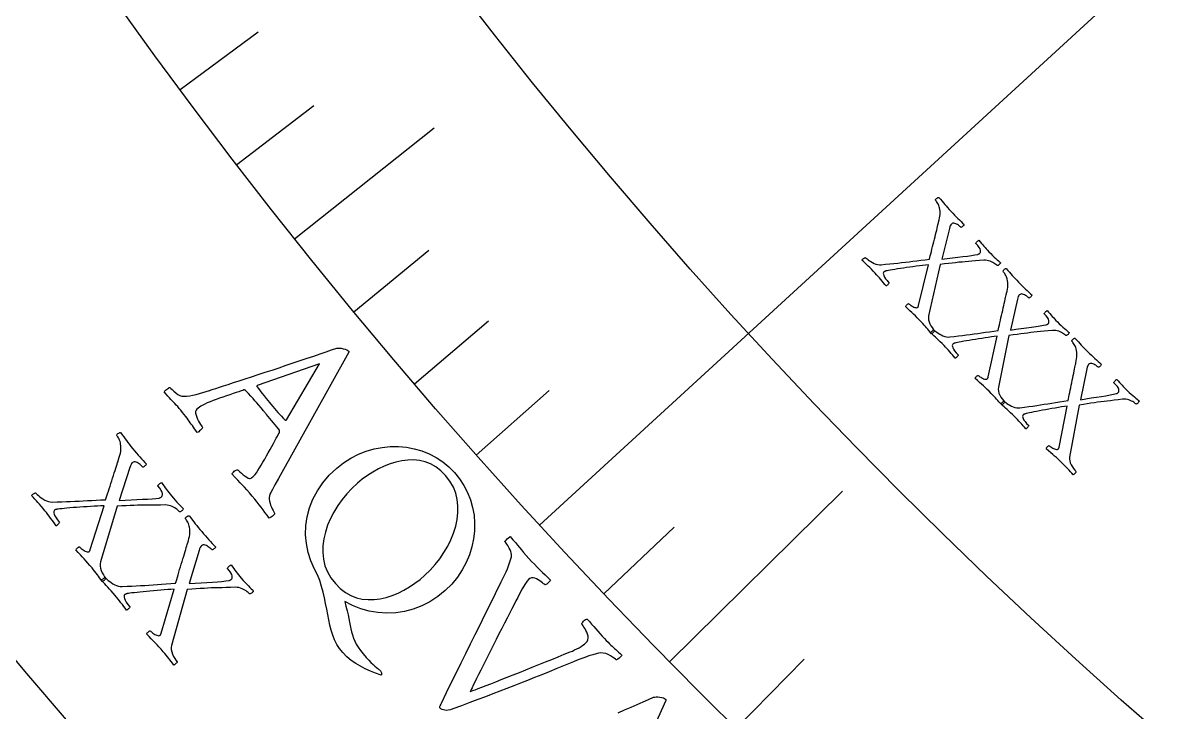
# Model space of a CAD drawing. Header units: millimetres. Extents: x -76 to 76, y -76 to 86.
# Drawn here: x -50.34 to -37.58, y -42.96 to -35.19 of the extents above; entities that cross this region are included whole.
import ezdxf

# ---------------------------------------------------------------- set-up
doc = ezdxf.new("R2010")
doc.units = ezdxf.units.MM
for name, color, linetype in [('CUT_OUTER', 1, 'Continuous'), ('ENGRAVE', 7, 'Continuous'), ('ENGRAVE_FINE', 8, 'Continuous'), ('TEXT', 5, 'Continuous')]:
    doc.layers.add(name, color=color, linetype=linetype)

msp = doc.modelspace()

# ---------------------------------------------------------------- linework, layer by layer
at = {"layer": 'CUT_OUTER'}
msp.add_arc((0.0001, -0.0001), 75.9999, 179.913117, 0.0001, dxfattribs=at)
at = {"layer": 'ENGRAVE'}
for points in [[(-44.518, -40.8501), (-37.7983, -34.684)], [(-47.2735, -37.627), (-45.7037, -36.3775)], [(-43.055, -42.3892), (-41.1053, -40.4697)]]:
    msp.add_lwpolyline(points, dxfattribs=at)
for radius in [74.48, 74.48, 72.485, 68.78, 68.78, 65.854, 60.42, 60.42, 57.228, 51.3, 51.3]:
    msp.add_circle((0, 0), radius, dxfattribs=at)
at = {"layer": 'ENGRAVE_FINE'}
for points in [[(-48.563, -35.9474), (-47.6833, -35.2962)], [(-47.9258, -36.7926), (-47.0577, -36.1262)], [(-46.6064, -38.4502), (-45.7622, -37.7537)], [(-45.9247, -39.2619), (-45.0928, -38.5508)], [(-45.2285, -40.062), (-44.4092, -39.3363)], [(-43.7934, -41.6259), (-43.0002, -40.8719)], [(-42.303, -43.1397), (-41.5367, -42.3583)]]:
    msp.add_lwpolyline(points, dxfattribs=at)
at = {"layer": 'TEXT'}
for points in [[(-39.886, -37.3177), (-39.8655, -37.3394), (-39.8456, -37.3599), (-39.8263, -37.3792), (-39.8077, -37.3974), (-39.7895, -37.415), (-39.7715, -37.4325), (-39.7537, -37.4499), (-39.7362, -37.4672), (-39.7383, -37.4712), (-39.7419, -37.4761), (-39.7471, -37.4818), (-39.7538, -37.4885), (-39.7607, -37.4943), (-39.7662, -37.4978), (-39.7705, -37.4989), (-39.7735, -37.4977), (-39.7782, -37.493), (-39.7844, -37.4876), (-39.792, -37.4815), (-39.801, -37.4747), (-39.8108, -37.468), (-39.821, -37.4622), (-39.8315, -37.4573), (-39.8424, -37.4532), (-39.8531, -37.4511), (-39.863, -37.4517), (-39.8722, -37.4551), (-39.8807, -37.4613), (-39.8873, -37.4692), (-39.8932, -37.48), (-39.8984, -37.4937), (-39.903, -37.5102), (-39.9884, -37.855), (-39.9266, -37.8476), (-39.8666, -37.8406), (-39.8083, -37.8339), (-39.7517, -37.8276), (-39.6994, -37.8214), (-39.6538, -37.8152), (-39.6151, -37.8091), (-39.5832, -37.8029), (-39.5785, -37.8016), (-39.5742, -37.7999), (-39.5702, -37.7978), (-39.5667, -37.7954), (-39.5636, -37.793), (-39.5613, -37.7911), (-39.5596, -37.7897), (-39.5586, -37.7889), (-39.555, -37.7836), (-39.5528, -37.7763), (-39.5521, -37.7668), (-39.5528, -37.7552), (-39.5571, -37.7409), (-39.5669, -37.7236), (-39.5824, -37.7031), (-39.6036, -37.6796), (-39.6037, -37.6765), (-39.6018, -37.6724), (-39.598, -37.667), (-39.5921, -37.6605), (-39.5856, -37.654), (-39.5797, -37.649), (-39.5744, -37.6452), (-39.5698, -37.6428), (-39.5546, -37.6612), (-39.5402, -37.6786), (-39.5267, -37.6948), (-39.5141, -37.71), (-39.5014, -37.7249), (-39.4879, -37.7403), (-39.4734, -37.7561), (-39.4581, -37.7723), (-39.4366, -37.7945), (-39.4165, -37.8145), (-39.3978, -37.8324), (-39.3806, -37.8481), (-39.3649, -37.8622), (-39.3506, -37.875), (-39.3378, -37.8866), (-39.3265, -37.897), (-39.3284, -37.9009), (-39.3314, -37.9055), (-39.3355, -37.9107), (-39.3409, -37.9167), (-39.3468, -37.9221), (-39.3527, -37.926), (-39.3587, -37.9283), (-39.3647, -37.9291), (-39.3681, -37.9259), (-39.3735, -37.9214), (-39.3811, -37.9155), (-39.3907, -37.9082), (-39.402, -37.9005), (-39.4147, -37.8932), (-39.4288, -37.8863), (-39.4442, -37.8798), (-39.4607, -37.8745), (-39.478, -37.8709), (-39.4961, -37.8691), (-39.5151, -37.8691), (-39.563, -37.873), (-39.6078, -37.8766), (-39.6492, -37.8797), (-39.6875, -37.8825), (-39.7241, -37.8854), (-39.7606, -37.8886), (-39.7971, -37.8921), (-39.8335, -37.896), (-39.8716, -37.9003), (-39.913, -37.9051), (-39.9578, -37.9105), (-40.0059, -37.9163), (-40.1364, -38.4956), (-40.139, -38.5171), (-40.1375, -38.5391), (-40.1319, -38.5616), (-40.1222, -38.5847), (-40.1101, -38.6071), (-40.0974, -38.6273), (-40.084, -38.6453), (-40.0699, -38.6613), (-40.0714, -38.6658), (-40.0745, -38.6708), (-40.0792, -38.6763), (-40.0855, -38.6823), (-40.0919, -38.6878), (-40.097, -38.6919), (-40.1008, -38.6946), (-40.1033, -38.6959), (-40.1189, -38.6773), (-40.1334, -38.6601), (-40.1467, -38.6442), (-40.1589, -38.6296), (-40.1713, -38.615), (-40.1853, -38.5993), (-40.2009, -38.5824), (-40.218, -38.5643), (-40.2418, -38.5397), (-40.2643, -38.5169), (-40.2854, -38.496), (-40.3052, -38.4769), (-40.3251, -38.458), (-40.3466, -38.4375), (-40.3698, -38.4154), (-40.3946, -38.3917), (-40.3936, -38.3866), (-40.3907, -38.3808), (-40.386, -38.3746), (-40.3795, -38.3678), (-40.3727, -38.3619), (-40.3671, -38.3584), (-40.3628, -38.3573), (-40.3598, -38.3586), (-40.3555, -38.3627), (-40.3495, -38.3675), (-40.342, -38.3731), (-40.3329, -38.3794), (-40.3228, -38.3857), (-40.3125, -38.3912), (-40.3018, -38.396), (-40.2908, -38.4), (-40.2803, -38.4025), (-40.2712, -38.4028), (-40.2635, -38.4008), (-40.2572, -38.3966), (-40.256, -38.3952), (-40.2547, -38.3933), (-40.2535, -38.391), (-40.2522, -38.3882), (-40.2511, -38.3853), (-40.2503, -38.3825), (-40.2497, -38.3799), (-40.2495, -38.3774), (-40.1393, -37.9201), (-40.1711, -37.9237), (-40.2044, -37.9278), (-40.2392, -37.9321), (-40.2756, -37.9369), (-40.3126, -37.9419), (-40.349, -37.9469), (-40.3851, -37.9518), (-40.4207, -37.9568), (-40.4549, -37.9617), (-40.4869, -37.9665), (-40.5166, -37.9712), (-40.544, -37.9758), (-40.5682, -37.9801), (-40.5883, -37.9837), (-40.6043, -37.9867), (-40.6162, -37.9891), (-40.6182, -37.9897), (-40.6208, -37.9905), (-40.6238, -37.9914), (-40.6272, -37.9924), (-40.6308, -37.9937), (-40.6343, -37.9955), (-40.6377, -37.9977), (-40.6409, -38.0004), (-40.6451, -38.0069), (-40.6467, -38.0159), (-40.6455, -38.0273), (-40.6415, -38.0412), (-40.6338, -38.0576), (-40.6214, -38.0767), (-40.6043, -38.0985), (-40.5825, -38.1229), (-40.584, -38.1275), (-40.5869, -38.1327), (-40.5913, -38.1385), (-40.5971, -38.1449), (-40.6032, -38.1509), (-40.6082, -38.1551), (-40.6122, -38.1576), (-40.6152, -38.1583), (-40.63, -38.1401), (-40.645, -38.1218), (-40.6602, -38.1035), (-40.6757, -38.085), (-40.6913, -38.0666), (-40.707, -38.0487), (-40.7228, -38.0311), (-40.7387, -38.0139), (-40.7603, -37.9909), (-40.7806, -37.9698), (-40.7995, -37.9507), (-40.817, -37.9335), (-40.834, -37.9172), (-40.8513, -37.9006), (-40.8691, -37.8838), (-40.8871, -37.8668), (-40.8845, -37.8624), (-40.8804, -37.8579), (-40.875, -37.8531), (-40.8682, -37.848), (-40.8614, -37.8435), (-40.8561, -37.84), (-40.8521, -37.8377), (-40.8495, -37.8366), (-40.8457, -37.8402), (-40.8389, -37.8459), (-40.8291, -37.8537), (-40.8164, -37.8635), (-40.8015, -37.8742), (-40.7852, -37.8846), (-40.7675, -37.8944), (-40.7484, -37.9039), (-40.7289, -37.9118), (-40.7096, -37.917), (-40.6908, -37.9193), (-40.6723, -37.919), (-40.6216, -37.9142), (-40.5732, -37.9095), (-40.5271, -37.9047), (-40.4833, -37.9001), (-40.4406, -37.8953), (-40.3979, -37.8904), (-40.3553, -37.8853), (-40.3127, -37.88), (-40.2691, -37.8746), (-40.2238, -37.869), (-40.1766, -37.8633), (-40.1277, -37.8574), (-40.1227, -37.8389), (-40.1174, -37.8181), (-40.1116, -37.795), (-40.1055, -37.7696), (-40.099, -37.7429), (-40.0923, -37.7157), (-40.0854, -37.6879), (-40.0782, -37.6597), (-40.071, -37.6316), (-40.0641, -37.6044), (-40.0576, -37.5782), (-40.0514, -37.5528), (-40.0456, -37.529), (-40.0403, -37.5075), (-40.0356, -37.4883), (-40.0314, -37.4712), (-40.028, -37.4573), (-40.0255, -37.4474), (-40.024, -37.4414), (-40.0235, -37.4395), (-40.0173, -37.4152), (-40.0125, -37.3928), (-40.0092, -37.3723), (-40.0075, -37.3536), (-40.0071, -37.3356), (-40.0079, -37.3173), (-40.0101, -37.2985), (-40.0134, -37.2792), (-40.0165, -37.2666), (-40.0208, -37.254), (-40.0263, -37.2416), (-40.033, -37.2292), (-40.0401, -37.2178), (-40.0466, -37.208), (-40.0526, -37.1999), (-40.058, -37.1935), (-40.0591, -37.1905), (-40.0577, -37.1863), (-40.0539, -37.181), (-40.0475, -37.1745), (-40.0403, -37.1684), (-40.0338, -37.1641), (-40.028, -37.1616), (-40.0228, -37.1608), (-40.0035, -37.1829), (-39.9858, -37.2035), (-39.9697, -37.2225), (-39.9551, -37.2399), (-39.9405, -37.2573), (-39.9241, -37.276), (-39.9059, -37.2962), (-39.886, -37.3177)], [(-39.1242, -38.1156), (-39.1033, -38.1368), (-39.083, -38.1569), (-39.0634, -38.1759), (-39.0444, -38.1937), (-39.0258, -38.2109), (-39.0075, -38.228), (-38.9894, -38.245), (-38.9715, -38.262), (-38.9735, -38.266), (-38.977, -38.271), (-38.9821, -38.2769), (-38.9887, -38.2836), (-38.9954, -38.2896), (-39.0009, -38.2932), (-39.0051, -38.2944), (-39.0081, -38.2932), (-39.013, -38.2886), (-39.0193, -38.2834), (-39.027, -38.2775), (-39.0361, -38.2708), (-39.0461, -38.2643), (-39.0564, -38.2587), (-39.067, -38.254), (-39.0779, -38.2502), (-39.0886, -38.2482), (-39.0986, -38.249), (-39.1077, -38.2527), (-39.1161, -38.2591), (-39.1225, -38.2671), (-39.1282, -38.278), (-39.1331, -38.2918), (-39.1374, -38.3084), (-39.2157, -38.6548), (-39.1542, -38.6462), (-39.0943, -38.6379), (-39.0362, -38.6301), (-38.9797, -38.6226), (-38.9275, -38.6154), (-38.8821, -38.6083), (-38.8435, -38.6014), (-38.8117, -38.5946), (-38.8071, -38.5931), (-38.8028, -38.5914), (-38.7989, -38.5892), (-38.7954, -38.5867), (-38.7924, -38.5842), (-38.79, -38.5823), (-38.7884, -38.5809), (-38.7875, -38.58), (-38.7839, -38.5747), (-38.7819, -38.5673), (-38.7814, -38.5578), (-38.7823, -38.5462), (-38.7869, -38.5321), (-38.7971, -38.5149), (-38.813, -38.4948), (-38.8346, -38.4716), (-38.8348, -38.4686), (-38.833, -38.4644), (-38.8292, -38.459), (-38.8235, -38.4523), (-38.8171, -38.4458), (-38.8113, -38.4406), (-38.8061, -38.4367), (-38.8016, -38.4342), (-38.786, -38.4523), (-38.7713, -38.4694), (-38.7574, -38.4854), (-38.7445, -38.5003), (-38.7315, -38.5149), (-38.7177, -38.53), (-38.7029, -38.5455), (-38.6872, -38.5615), (-38.6653, -38.5832), (-38.6448, -38.6028), (-38.6258, -38.6203), (-38.6083, -38.6357), (-38.5923, -38.6494), (-38.5777, -38.6619), (-38.5647, -38.6733), (-38.5532, -38.6834), (-38.555, -38.6874), (-38.5579, -38.692), (-38.5619, -38.6974), (-38.5671, -38.7034), (-38.5729, -38.709), (-38.5788, -38.713), (-38.5847, -38.7154), (-38.5907, -38.7163), (-38.5942, -38.7132), (-38.5997, -38.7088), (-38.6074, -38.7031), (-38.6171, -38.696), (-38.6286, -38.6885), (-38.6414, -38.6814), (-38.6556, -38.6748), (-38.6712, -38.6686), (-38.6878, -38.6636), (-38.7052, -38.6604), (-38.7234, -38.659), (-38.7423, -38.6594), (-38.7901, -38.6643), (-38.8348, -38.6687), (-38.8762, -38.6727), (-38.9144, -38.6763), (-38.9509, -38.6798), (-38.9874, -38.6838), (-39.0238, -38.688), (-39.0601, -38.6927), (-39.0981, -38.6977), (-39.1394, -38.7034), (-39.1841, -38.7096), (-39.2321, -38.7164), (-39.3509, -39.2983), (-39.353, -39.3198), (-39.3511, -39.3418), (-39.345, -39.3642), (-39.3349, -39.3871), (-39.3223, -39.4092), (-39.3092, -39.4291), (-39.2954, -39.4469), (-39.281, -39.4626), (-39.2824, -39.4671), (-39.2854, -39.4722), (-39.29, -39.4778), (-39.2961, -39.4839), (-39.3025, -39.4895), (-39.3075, -39.4938), (-39.3112, -39.4965), (-39.3137, -39.4979), (-39.3297, -39.4796), (-39.3445, -39.4627), (-39.3581, -39.447), (-39.3706, -39.4327), (-39.3833, -39.4184), (-39.3976, -39.4029), (-39.4135, -39.3864), (-39.431, -39.3686), (-39.4553, -39.3445), (-39.4782, -39.3222), (-39.4998, -39.3017), (-39.5199, -39.283), (-39.5402, -39.2645), (-39.5622, -39.2444), (-39.5858, -39.2228), (-39.6111, -39.1996), (-39.6102, -39.1944), (-39.6074, -39.1887), (-39.6029, -39.1823), (-39.5964, -39.1754), (-39.5897, -39.1694), (-39.5843, -39.1657), (-39.58, -39.1646), (-39.577, -39.1658), (-39.5725, -39.1698), (-39.5665, -39.1746), (-39.5589, -39.18), (-39.5496, -39.1861), (-39.5395, -39.1922), (-39.529, -39.1975), (-39.5182, -39.202), (-39.5071, -39.2058), (-39.4966, -39.2081), (-39.4875, -39.2082), (-39.4798, -39.2061), (-39.4736, -39.2018), (-39.4724, -39.2003), (-39.4712, -39.1984), (-39.47, -39.1961), (-39.4688, -39.1933), (-39.4677, -39.1903), (-39.4669, -39.1875), (-39.4665, -39.1849), (-39.4663, -39.1823), (-39.3653, -38.723), (-39.397, -38.7272), (-39.4303, -38.7319), (-39.465, -38.737), (-39.5013, -38.7425), (-39.5381, -38.7483), (-39.5745, -38.754), (-39.6104, -38.7596), (-39.6459, -38.7653), (-39.6801, -38.7709), (-39.7119, -38.7763), (-39.7415, -38.7816), (-39.7689, -38.7868), (-39.793, -38.7916), (-39.813, -38.7956), (-39.8289, -38.7989), (-39.8407, -38.8016), (-39.8428, -38.8022), (-39.8453, -38.803), (-39.8483, -38.804), (-39.8517, -38.8051), (-39.8553, -38.8065), (-39.8587, -38.8083), (-39.862, -38.8106), (-39.8652, -38.8134), (-39.8693, -38.82), (-39.8707, -38.8289), (-39.8692, -38.8403), (-39.865, -38.8541), (-39.857, -38.8704), (-39.8442, -38.8893), (-39.8267, -38.9107), (-39.8044, -38.9347), (-39.8057, -38.9393), (-39.8085, -38.9445), (-39.8128, -38.9504), (-39.8185, -38.957), (-39.8245, -38.963), (-39.8294, -38.9673), (-39.8334, -38.9699), (-39.8363, -38.9707), (-39.8515, -38.9528), (-39.8669, -38.9349), (-39.8825, -38.9168), (-39.8983, -38.8986), (-39.9143, -38.8806), (-39.9304, -38.863), (-39.9465, -38.8457), (-39.9627, -38.8288), (-39.9848, -38.8062), (-40.0055, -38.7856), (-40.0248, -38.7669), (-40.0426, -38.7501), (-40.0599, -38.7341), (-40.0776, -38.7179), (-40.0957, -38.7014), (-40.1141, -38.6847), (-40.1115, -38.6804), (-40.1076, -38.6757), (-40.1023, -38.6708), (-40.0956, -38.6656), (-40.0889, -38.6609), (-40.0836, -38.6574), (-40.0797, -38.655), (-40.0771, -38.6538), (-40.0732, -38.6573), (-40.0663, -38.6629), (-40.0564, -38.6705), (-40.0435, -38.6801), (-40.0283, -38.6905), (-40.0118, -38.7005), (-39.9939, -38.71), (-39.9747, -38.7191), (-39.9549, -38.7266), (-39.9356, -38.7313), (-39.9167, -38.7333), (-39.8983, -38.7326), (-39.8477, -38.7268), (-39.7994, -38.7211), (-39.7534, -38.7154), (-39.7096, -38.7099), (-39.6671, -38.7043), (-39.6245, -38.6985), (-39.582, -38.6925), (-39.5395, -38.6864), (-39.4961, -38.6801), (-39.4509, -38.6736), (-39.4038, -38.6669), (-39.355, -38.6601), (-39.3504, -38.6414), (-39.3455, -38.6205), (-39.3402, -38.5973), (-39.3346, -38.5718), (-39.3287, -38.545), (-39.3225, -38.5176), (-39.3161, -38.4898), (-39.3095, -38.4614), (-39.3029, -38.4331), (-39.2966, -38.4058), (-39.2906, -38.3795), (-39.2849, -38.354), (-39.2796, -38.3301), (-39.2747, -38.3085), (-39.2704, -38.2891), (-39.2665, -38.272), (-39.2634, -38.258), (-39.2611, -38.248), (-39.2598, -38.2421), (-39.2593, -38.2401), (-39.2535, -38.2157), (-39.2492, -38.1932), (-39.2464, -38.1726), (-39.245, -38.1539), (-39.2449, -38.1359), (-39.2462, -38.1176), (-39.2487, -38.0988), (-39.2525, -38.0797), (-39.2558, -38.0671), (-39.2604, -38.0546), (-39.2661, -38.0423), (-39.2731, -38.0301), (-39.2803, -38.0188), (-39.2871, -38.0091), (-39.2932, -38.0012), (-39.2988, -37.9949), (-39.2999, -37.9918), (-39.2986, -37.9876), (-39.2949, -37.9823), (-39.2887, -37.9757), (-39.2816, -37.9694), (-39.2752, -37.965), (-39.2694, -37.9623), (-39.2642, -37.9615), (-39.2445, -37.9832), (-39.2263, -38.0034), (-39.2098, -38.022), (-39.1949, -38.0392), (-39.1799, -38.0562), (-39.1631, -38.0747), (-39.1446, -38.0944), (-39.1242, -38.1156)], [(-38.3465, -38.8979), (-38.3252, -38.9187), (-38.3045, -38.9384), (-38.2845, -38.9569), (-38.2651, -38.9744), (-38.2462, -38.9912), (-38.2275, -39.0079), (-38.2091, -39.0246), (-38.1908, -39.0412), (-38.1928, -39.0453), (-38.1962, -39.0503), (-38.2012, -39.0563), (-38.2076, -39.0632), (-38.2142, -39.0693), (-38.2196, -39.073), (-38.2238, -39.0743), (-38.2269, -39.0731), (-38.2318, -39.0687), (-38.2382, -39.0635), (-38.246, -39.0578), (-38.2553, -39.0513), (-38.2654, -39.045), (-38.2758, -39.0396), (-38.2865, -39.0351), (-38.2975, -39.0315), (-38.3083, -39.0298), (-38.3182, -39.0308), (-38.3272, -39.0346), (-38.3355, -39.0412), (-38.3417, -39.0493), (-38.3472, -39.0603), (-38.3519, -39.0742), (-38.3558, -39.0909), (-38.4271, -39.4388), (-38.3658, -39.429), (-38.3061, -39.4195), (-38.2481, -39.4105), (-38.1918, -39.4019), (-38.1398, -39.3936), (-38.0945, -39.3856), (-38.0561, -39.3779), (-38.0244, -39.3705), (-38.0198, -39.369), (-38.0155, -39.3671), (-38.0117, -39.3648), (-38.0082, -39.3622), (-38.0053, -39.3597), (-38.003, -39.3577), (-38.0014, -39.3563), (-38.0005, -39.3554), (-37.997, -39.3501), (-37.9952, -39.3426), (-37.9948, -39.3331), (-37.996, -39.3215), (-38.0008, -39.3075), (-38.0114, -39.2906), (-38.0277, -39.2707), (-38.0498, -39.248), (-38.05, -39.245), (-38.0483, -39.2408), (-38.0447, -39.2353), (-38.0391, -39.2285), (-38.0328, -39.2218), (-38.0271, -39.2165), (-38.022, -39.2125), (-38.0175, -39.2099), (-38.0016, -39.2277), (-37.9865, -39.2445), (-37.9724, -39.2602), (-37.9591, -39.2749), (-37.9459, -39.2892), (-37.9317, -39.304), (-37.9166, -39.3192), (-37.9006, -39.3349), (-37.8783, -39.3561), (-37.8574, -39.3753), (-37.838, -39.3924), (-37.8202, -39.4074), (-37.8039, -39.4208), (-37.7891, -39.4331), (-37.7759, -39.4442), (-37.7641, -39.4541), (-37.7658, -39.4581), (-37.7687, -39.4628), (-37.7726, -39.4682), (-37.7777, -39.4743), (-37.7834, -39.48), (-37.7891, -39.4842), (-37.795, -39.4867), (-37.801, -39.4877), (-37.8045, -39.4847), (-37.8101, -39.4804), (-37.8179, -39.4748), (-37.8278, -39.4679), (-37.8394, -39.4606), (-37.8524, -39.4538), (-37.8667, -39.4475), (-37.8824, -39.4417), (-37.8991, -39.437), (-37.9166, -39.4341), (-37.9348, -39.4331), (-37.9537, -39.4339), (-38.0014, -39.4397), (-38.046, -39.445), (-38.0873, -39.4499), (-38.1254, -39.4542), (-38.1618, -39.4585), (-38.1982, -39.4632), (-38.2345, -39.4682), (-38.2708, -39.4736), (-38.3086, -39.4794), (-38.3498, -39.4859), (-38.3944, -39.493), (-38.4422, -39.5008), (-38.5492, -40.085), (-38.551, -40.1065), (-38.5486, -40.1284), (-38.5421, -40.1507), (-38.5314, -40.1734), (-38.5185, -40.1952), (-38.5049, -40.2149), (-38.4908, -40.2324), (-38.4761, -40.2478), (-38.4774, -40.2523), (-38.4803, -40.2575), (-38.4847, -40.2631), (-38.4908, -40.2694), (-38.497, -40.2752), (-38.5019, -40.2795), (-38.5056, -40.2823), (-38.5081, -40.2837), (-38.5244, -40.2658), (-38.5395, -40.2492), (-38.5535, -40.2338), (-38.5663, -40.2197), (-38.5793, -40.2057), (-38.5939, -40.1905), (-38.6101, -40.1742), (-38.628, -40.1569), (-38.6527, -40.1332), (-38.6761, -40.1114), (-38.6981, -40.0913), (-38.7186, -40.0731), (-38.7393, -40.0549), (-38.7616, -40.0353), (-38.7857, -40.0142), (-38.8114, -39.9915), (-38.8106, -39.9863), (-38.808, -39.9805), (-38.8035, -39.9741), (-38.7973, -39.967), (-38.7907, -39.9609), (-38.7853, -39.9571), (-38.781, -39.9559), (-38.778, -39.957), (-38.7734, -39.961), (-38.7673, -39.9656), (-38.7596, -39.9708), (-38.7502, -39.9768), (-38.7399, -39.9826), (-38.7294, -39.9877), (-38.7185, -39.9921), (-38.7073, -39.9956), (-38.6967, -39.9977), (-38.6877, -39.9976), (-38.6801, -39.9954), (-38.6739, -39.9909), (-38.6728, -39.9894), (-38.6716, -39.9875), (-38.6704, -39.9852), (-38.6692, -39.9823), (-38.6682, -39.9793), (-38.6675, -39.9765), (-38.6671, -39.9739), (-38.667, -39.9713), (-38.5753, -39.51), (-38.6069, -39.5149), (-38.6401, -39.5203), (-38.6747, -39.5261), (-38.7109, -39.5323), (-38.7476, -39.5388), (-38.7838, -39.5452), (-38.8196, -39.5516), (-38.855, -39.558), (-38.889, -39.5643), (-38.9208, -39.5704), (-38.9503, -39.5763), (-38.9775, -39.582), (-39.0015, -39.5872), (-39.0214, -39.5917), (-39.0373, -39.5953), (-39.049, -39.5982), (-39.0511, -39.5989), (-39.0536, -39.5998), (-39.0565, -39.6008), (-39.06, -39.6019), (-39.0635, -39.6034), (-39.0669, -39.6053), (-39.0702, -39.6077), (-39.0733, -39.6105), (-39.0773, -39.6172), (-39.0784, -39.6262), (-39.0768, -39.6375), (-39.0723, -39.6512), (-39.0639, -39.6674), (-39.0508, -39.6859), (-39.0328, -39.707), (-39.01, -39.7306), (-39.0113, -39.7352), (-39.014, -39.7405), (-39.0181, -39.7465), (-39.0237, -39.7532), (-39.0295, -39.7593), (-39.0344, -39.7637), (-39.0383, -39.7664), (-39.0412, -39.7673), (-39.0567, -39.7497), (-39.0725, -39.732), (-39.0885, -39.7142), (-39.1047, -39.6964), (-39.121, -39.6787), (-39.1374, -39.6614), (-39.1539, -39.6445), (-39.1704, -39.6279), (-39.193, -39.6058), (-39.2141, -39.5856), (-39.2338, -39.5672), (-39.2519, -39.5508), (-39.2696, -39.5352), (-39.2876, -39.5193), (-39.306, -39.5032), (-39.3247, -39.4869), (-39.3222, -39.4825), (-39.3184, -39.4778), (-39.3132, -39.4728), (-39.3066, -39.4674), (-39.3, -39.4626), (-39.2947, -39.4589), (-39.2909, -39.4565), (-39.2884, -39.4553), (-39.2844, -39.4587), (-39.2774, -39.4641), (-39.2673, -39.4715), (-39.2542, -39.4808), (-39.2388, -39.4909), (-39.2221, -39.5006), (-39.2041, -39.5097), (-39.1846, -39.5184), (-39.1647, -39.5255), (-39.1453, -39.5299), (-39.1264, -39.5315), (-39.1079, -39.5304), (-39.0575, -39.5236), (-39.0093, -39.5169), (-38.9634, -39.5103), (-38.9198, -39.5039), (-38.8774, -39.4974), (-38.835, -39.4908), (-38.7926, -39.484), (-38.7502, -39.477), (-38.7069, -39.4698), (-38.6618, -39.4624), (-38.6149, -39.4548), (-38.5663, -39.4469), (-38.562, -39.4282), (-38.5575, -39.4072), (-38.5527, -39.3839), (-38.5476, -39.3583), (-38.5423, -39.3314), (-38.5367, -39.3039), (-38.5308, -39.2759), (-38.5248, -39.2473), (-38.5187, -39.219), (-38.513, -39.1916), (-38.5075, -39.1651), (-38.5023, -39.1395), (-38.4975, -39.1155), (-38.4931, -39.0938), (-38.4892, -39.0743), (-38.4857, -39.0571), (-38.4828, -39.0431), (-38.4807, -39.0331), (-38.4795, -39.0271), (-38.4791, -39.0251), (-38.4738, -39.0006), (-38.4699, -38.978), (-38.4675, -38.9574), (-38.4665, -38.9387), (-38.4668, -38.9207), (-38.4684, -38.9023), (-38.4713, -38.8836), (-38.4755, -38.8646), (-38.4791, -38.8521), (-38.4839, -38.8397), (-38.4899, -38.8275), (-38.4971, -38.8154), (-38.5046, -38.8043), (-38.5115, -38.7948), (-38.5178, -38.7869), (-38.5235, -38.7807), (-38.5247, -38.7777), (-38.5235, -38.7735), (-38.5198, -38.768), (-38.5138, -38.7613), (-38.5068, -38.7549), (-38.5005, -38.7504), (-38.4947, -38.7476), (-38.4896, -38.7466), (-38.4694, -38.768), (-38.4509, -38.7878), (-38.434, -38.8061), (-38.4188, -38.8229), (-38.4034, -38.8397), (-38.3863, -38.8578), (-38.3673, -38.8772), (-38.3465, -38.8979)], [(-48.2319, -39.335), (-48.2273, -39.3335), (-48.2136, -39.3291), (-48.1908, -39.3217), (-48.1589, -39.3113), (-48.1192, -39.2983), (-48.0731, -39.2832), (-48.0206, -39.2658), (-47.9616, -39.2461), (-47.8976, -39.2249), (-47.8299, -39.2026), (-47.7585, -39.1794), (-47.6835, -39.1552), (-47.6061, -39.1302), (-47.5278, -39.1045), (-47.4486, -39.0783), (-47.3684, -39.0514), (-47.2886, -39.0245), (-47.2105, -38.9981), (-47.134, -38.9723), (-47.0591, -38.9471), (-46.9873, -38.9229), (-46.9199, -38.9002), (-46.857, -38.879), (-46.7984, -38.8593), (-46.7844, -38.8573), (-46.7677, -38.8575), (-46.7483, -38.8598), (-46.7261, -38.8642), (-46.7047, -38.8699), (-46.6876, -38.8762), (-46.6748, -38.8831), (-46.6662, -38.8905), (-46.6646, -38.8925), (-46.6635, -38.8943), (-46.6629, -38.8957), (-46.6628, -38.8969), (-46.6628, -38.8982), (-46.6626, -38.9), (-46.6622, -38.9023), (-46.6616, -38.9052), (-47.4563, -40.3259), (-47.4949, -40.3965), (-47.5235, -40.4494), (-47.5422, -40.4849), (-47.551, -40.5027), (-47.5569, -40.5197), (-47.5597, -40.5386), (-47.5594, -40.5594), (-47.556, -40.5822), (-47.5505, -40.6055), (-47.5436, -40.6276), (-47.5355, -40.6488), (-47.5262, -40.6688), (-47.517, -40.6864), (-47.5093, -40.7003), (-47.5032, -40.7104), (-47.4986, -40.7167), (-47.5016, -40.7259), (-47.5074, -40.735), (-47.5159, -40.744), (-47.5272, -40.7529), (-47.5386, -40.7607), (-47.5476, -40.7665), (-47.5543, -40.7703), (-47.5587, -40.7721), (-47.5836, -40.7387), (-47.6072, -40.7071), (-47.6294, -40.6773), (-47.6504, -40.6492), (-47.672, -40.6209), (-47.6961, -40.5905), (-47.7227, -40.5579), (-47.7519, -40.5231), (-47.7831, -40.4867), (-47.812, -40.4539), (-47.8385, -40.4247), (-47.8627, -40.399), (-47.8871, -40.3735), (-47.9144, -40.345), (-47.9446, -40.3132), (-47.9776, -40.2784), (-47.9755, -40.27), (-47.9707, -40.2616), (-47.9632, -40.253), (-47.9529, -40.2442), (-47.9417, -40.2366), (-47.9313, -40.2314), (-47.9218, -40.2285), (-47.9131, -40.2281), (-47.9029, -40.2392), (-47.8894, -40.2523), (-47.8726, -40.2674), (-47.8523, -40.2845), (-47.8315, -40.3006), (-47.8128, -40.3127), (-47.7963, -40.3209), (-47.7819, -40.3251), (-47.7733, -40.3245), (-47.764, -40.3215), (-47.7539, -40.3158), (-47.7431, -40.3077), (-47.7321, -40.2968), (-47.7192, -40.2812), (-47.7043, -40.2609), (-47.6874, -40.2357), (-47.6692, -40.2071), (-47.6503, -40.1762), (-47.6307, -40.143), (-47.6104, -40.1076), (-47.5899, -40.0712), (-47.5698, -40.0352), (-47.5501, -39.9996), (-47.5308, -39.9643), (-47.5126, -39.9307), (-47.496, -39.9003), (-47.4811, -39.8729), (-47.468, -39.8486), (-47.4571, -39.8287), (-47.4494, -39.8145), (-47.4448, -39.806), (-47.4432, -39.8032), (-47.4432, -39.8027), (-47.4431, -39.8011), (-47.4428, -39.7986), (-47.4425, -39.795), (-47.4424, -39.7911), (-47.4429, -39.7877), (-47.4439, -39.7848), (-47.4455, -39.7823), (-47.4594, -39.7638), (-47.4751, -39.7436), (-47.4928, -39.7216), (-47.5124, -39.6979), (-47.5325, -39.6738), (-47.552, -39.6504), (-47.5707, -39.628), (-47.5888, -39.6063), (-47.5934, -39.6007), (-47.5981, -39.5951), (-47.6027, -39.5895), (-47.6074, -39.5839), (-47.6119, -39.5785), (-47.6162, -39.5733), (-47.6203, -39.5684), (-47.6241, -39.5638), (-47.651, -39.5315), (-47.6759, -39.5019), (-47.6989, -39.4749), (-47.7199, -39.4505), (-47.7415, -39.4259), (-47.7663, -39.3983), (-47.7943, -39.3676), (-47.8255, -39.3339), (-47.8267, -39.3328), (-47.8286, -39.3318), (-47.8312, -39.3309), (-47.8344, -39.33), (-47.8375, -39.3292), (-47.8397, -39.3287), (-47.841, -39.3284), (-47.8415, -39.3282), (-47.8451, -39.3295), (-47.8562, -39.3333), (-47.8746, -39.3396), (-47.9004, -39.3484), (-47.9313, -39.3589), (-47.965, -39.3703), (-48.0015, -39.3826), (-48.0408, -39.3958), (-48.0808, -39.4093), (-48.1192, -39.4227), (-48.156, -39.436), (-48.1913, -39.4492), (-48.226, -39.4621), (-48.2569, -39.4749), (-48.2841, -39.4878), (-48.3075, -39.5007), (-48.3277, -39.5131), (-48.3454, -39.5246), (-48.3605, -39.5352), (-48.3731, -39.5449), (-48.3831, -39.5567), (-48.3882, -39.5719), (-48.3884, -39.5905), (-48.3838, -39.6124), (-48.3759, -39.6357), (-48.3666, -39.6582), (-48.3557, -39.6799), (-48.3433, -39.7009), (-48.3314, -39.7194), (-48.3218, -39.734), (-48.3145, -39.7446), (-48.3096, -39.7511), (-48.3113, -39.7561), (-48.3156, -39.7627), (-48.3226, -39.7711), (-48.3321, -39.7811), (-48.3426, -39.7909), (-48.3522, -39.7986), (-48.361, -39.8041), (-48.3689, -39.8076), (-48.3849, -39.7858), (-48.3996, -39.7656), (-48.413, -39.747), (-48.4251, -39.73), (-48.4366, -39.7137), (-48.4481, -39.6974), (-48.4595, -39.6811), (-48.471, -39.6648), (-48.4836, -39.6474), (-48.4984, -39.6278), (-48.5155, -39.606), (-48.5348, -39.5821), (-48.5546, -39.5581), (-48.573, -39.5363), (-48.5901, -39.5168), (-48.6058, -39.4995), (-48.6209, -39.4832), (-48.6359, -39.467), (-48.6509, -39.4508), (-48.666, -39.4346), (-48.6819, -39.4172), (-48.6997, -39.3975), (-48.7194, -39.3756), (-48.7409, -39.3513), (-48.739, -39.3465), (-48.7343, -39.3403), (-48.7267, -39.3327), (-48.7162, -39.3238), (-48.7048, -39.3151), (-48.6945, -39.3082), (-48.6854, -39.3032), (-48.6773, -39.3), (-48.6669, -39.3115), (-48.6523, -39.3256), (-48.6336, -39.3423), (-48.6107, -39.3614), (-48.5866, -39.3791), (-48.5643, -39.3914), (-48.5438, -39.3983), (-48.5251, -39.3998), (-48.4896, -39.3983), (-48.4539, -39.3944), (-48.4179, -39.3882), (-48.3817, -39.3797), (-48.3451, -39.3696), (-48.308, -39.3588), (-48.2702, -39.3472), (-48.2319, -39.335)], [(-46.9949, -39.0337), (-47.6937, -39.2782), (-47.694, -39.2785), (-47.6946, -39.2794), (-47.6957, -39.2809), (-47.6973, -39.283), (-47.6988, -39.2853), (-47.6995, -39.2872), (-47.6996, -39.2888), (-47.699, -39.2901), (-47.6817, -39.3133), (-47.6625, -39.3385), (-47.6413, -39.3657), (-47.6183, -39.3948), (-47.5955, -39.4234), (-47.5749, -39.4489), (-47.5567, -39.4713), (-47.5407, -39.4907), (-47.5197, -39.5157), (-47.4995, -39.5391), (-47.48, -39.561), (-47.4613, -39.5815), (-47.4426, -39.6017), (-47.423, -39.6228), (-47.4027, -39.6449), (-47.3815, -39.668), (-47.3794, -39.6697), (-47.377, -39.6704), (-47.3743, -39.6701), (-47.3712, -39.6689), (-47.3684, -39.6673), (-47.3663, -39.6662), (-47.3651, -39.6655), (-47.3647, -39.6653)], [(-49.0954, -39.9901), (-49.0746, -40.0155), (-49.0543, -40.0395), (-49.0346, -40.0622), (-49.0155, -40.0836), (-48.9969, -40.1042), (-48.9784, -40.1248), (-48.9602, -40.1452), (-48.9423, -40.1656), (-48.9449, -40.1698), (-48.9492, -40.1749), (-48.9554, -40.1808), (-48.9632, -40.1876), (-48.9712, -40.1935), (-48.9776, -40.1969), (-48.9823, -40.1978), (-48.9855, -40.1962), (-48.9904, -40.1907), (-48.9967, -40.1844), (-49.0046, -40.1771), (-49.0139, -40.1689), (-49.0243, -40.1608), (-49.035, -40.1537), (-49.0462, -40.1475), (-49.0578, -40.1422), (-49.0693, -40.139), (-49.0803, -40.1389), (-49.0907, -40.142), (-49.1005, -40.1482), (-49.1082, -40.1564), (-49.1155, -40.1678), (-49.1223, -40.1824), (-49.1287, -40.2002), (-49.2483, -40.5721), (-49.18, -40.5687), (-49.1136, -40.5655), (-49.0491, -40.5626), (-48.9865, -40.56), (-48.9286, -40.5573), (-48.8781, -40.554), (-48.8351, -40.5501), (-48.7996, -40.5458), (-48.7944, -40.5447), (-48.7895, -40.5432), (-48.7851, -40.5412), (-48.7809, -40.5388), (-48.7774, -40.5364), (-48.7747, -40.5345), (-48.7728, -40.5331), (-48.7716, -40.5322), (-48.7673, -40.5268), (-48.7643, -40.5189), (-48.7628, -40.5085), (-48.7627, -40.4957), (-48.7663, -40.4798), (-48.7758, -40.46), (-48.7913, -40.4363), (-48.8127, -40.4088), (-48.8126, -40.4055), (-48.8102, -40.4011), (-48.8056, -40.3955), (-48.7987, -40.3888), (-48.791, -40.3822), (-48.7842, -40.3771), (-48.7781, -40.3733), (-48.7729, -40.3711), (-48.7576, -40.3924), (-48.7431, -40.4126), (-48.7295, -40.4315), (-48.7168, -40.4491), (-48.704, -40.4664), (-48.6903, -40.4843), (-48.6756, -40.5028), (-48.66, -40.5218), (-48.6381, -40.5478), (-48.6175, -40.5713), (-48.5984, -40.5923), (-48.5807, -40.6109), (-48.5645, -40.6275), (-48.5498, -40.6427), (-48.5366, -40.6564), (-48.525, -40.6687), (-48.5273, -40.6729), (-48.531, -40.6777), (-48.536, -40.6831), (-48.5423, -40.6892), (-48.5491, -40.6948), (-48.556, -40.6986), (-48.5627, -40.7007), (-48.5693, -40.701), (-48.5728, -40.6973), (-48.5785, -40.6919), (-48.5863, -40.6849), (-48.5963, -40.6762), (-48.6081, -40.6668), (-48.6215, -40.6578), (-48.6364, -40.6491), (-48.6529, -40.6409), (-48.6706, -40.6337), (-48.6893, -40.6285), (-48.7091, -40.6251), (-48.7299, -40.6237), (-48.7828, -40.6243), (-48.8322, -40.6248), (-48.878, -40.6251), (-48.9201, -40.6253), (-48.9605, -40.6256), (-49.0009, -40.6263), (-49.0412, -40.6274), (-49.0814, -40.6289), (-49.1235, -40.6307), (-49.1694, -40.6329), (-49.2189, -40.6353), (-49.2722, -40.6381), (-49.4594, -41.2639), (-49.4639, -41.2873), (-49.4639, -41.3115), (-49.4595, -41.3367), (-49.4506, -41.3628), (-49.439, -41.3882), (-49.4266, -41.4113), (-49.4133, -41.4322), (-49.3991, -41.4508), (-49.401, -41.4556), (-49.4048, -41.4608), (-49.4104, -41.4665), (-49.4177, -41.4726), (-49.4252, -41.4782), (-49.4311, -41.4823), (-49.4355, -41.485), (-49.4384, -41.4862), (-49.454, -41.4646), (-49.4686, -41.4446), (-49.482, -41.4262), (-49.4942, -41.4092), (-49.5068, -41.3923), (-49.5209, -41.374), (-49.5367, -41.3542), (-49.5541, -41.3331), (-49.5784, -41.3043), (-49.6013, -41.2776), (-49.6229, -41.253), (-49.6431, -41.2306), (-49.6635, -41.2083), (-49.6856, -41.1842), (-49.7094, -41.1582), (-49.7348, -41.1303), (-49.7333, -41.1248), (-49.7297, -41.1187), (-49.7241, -41.1122), (-49.7164, -41.1052), (-49.7084, -41.0993), (-49.7021, -41.0959), (-49.6973, -41.095), (-49.6941, -41.0966), (-49.6896, -41.1015), (-49.6835, -41.1072), (-49.6756, -41.1139), (-49.6661, -41.1215), (-49.6556, -41.1292), (-49.6446, -41.136), (-49.6333, -41.1421), (-49.6215, -41.1473), (-49.6102, -41.1509), (-49.6002, -41.1519), (-49.5917, -41.1503), (-49.5844, -41.1461), (-49.583, -41.1447), (-49.5814, -41.1427), (-49.5799, -41.1403), (-49.5783, -41.1373), (-49.5768, -41.1342), (-49.5757, -41.1312), (-49.5749, -41.1283), (-49.5745, -41.1256), (-49.4189, -40.6322), (-49.454, -40.6337), (-49.4909, -40.6356), (-49.5295, -40.6378), (-49.5698, -40.6403), (-49.6107, -40.643), (-49.6511, -40.6457), (-49.691, -40.6484), (-49.7305, -40.6511), (-49.7684, -40.6539), (-49.8038, -40.6568), (-49.8368, -40.6597), (-49.8672, -40.6627), (-49.8941, -40.6656), (-49.9165, -40.668), (-49.9342, -40.6701), (-49.9474, -40.6719), (-49.9497, -40.6724), (-49.9526, -40.673), (-49.9559, -40.6738), (-49.9598, -40.6746), (-49.9639, -40.6758), (-49.9678, -40.6775), (-49.9716, -40.6797), (-49.9754, -40.6824), (-49.9805, -40.6892), (-49.9829, -40.6989), (-49.9824, -40.7115), (-49.9792, -40.7271), (-49.972, -40.7457), (-49.9598, -40.7676), (-49.9427, -40.7928), (-49.9206, -40.8212), (-49.9225, -40.8261), (-49.9261, -40.8316), (-49.9314, -40.8376), (-49.9383, -40.8443), (-49.9454, -40.8503), (-49.9512, -40.8546), (-49.9558, -40.857), (-49.9591, -40.8576), (-49.974, -40.8365), (-49.9891, -40.8153), (-50.0044, -40.794), (-50.02, -40.7726), (-50.0357, -40.7513), (-50.0516, -40.7304), (-50.0676, -40.7099), (-50.0837, -40.6898), (-50.1057, -40.663), (-50.1264, -40.6383), (-50.1457, -40.6159), (-50.1636, -40.5958), (-50.181, -40.5766), (-50.1988, -40.5571), (-50.217, -40.5373), (-50.2355, -40.5172), (-50.2323, -40.5127), (-50.2275, -40.508), (-50.2212, -40.5032), (-50.2133, -40.4981), (-50.2055, -40.4936), (-50.1994, -40.4902), (-50.1949, -40.488), (-50.192, -40.487), (-50.1881, -40.4912), (-50.181, -40.498), (-50.1709, -40.5072), (-50.1577, -40.519), (-50.1421, -40.5319), (-50.125, -40.5444), (-50.1063, -40.5566), (-50.0861, -40.5685), (-50.0652, -40.5786), (-50.0445, -40.5857), (-50.024, -40.5897), (-50.0037, -40.5907), (-49.9477, -40.5893), (-49.8942, -40.5877), (-49.8433, -40.586), (-49.7948, -40.5842), (-49.7477, -40.5822), (-49.7005, -40.58), (-49.6533, -40.5776), (-49.6061, -40.575), (-49.5579, -40.5724), (-49.5077, -40.5697), (-49.4556, -40.567), (-49.4014, -40.5643), (-49.3945, -40.5443), (-49.3871, -40.5218), (-49.379, -40.4969), (-49.3704, -40.4696), (-49.3613, -40.4407), (-49.3519, -40.4114), (-49.3422, -40.3814), (-49.3321, -40.351), (-49.3221, -40.3207), (-49.3126, -40.2914), (-49.3034, -40.2631), (-49.2947, -40.2357), (-49.2865, -40.21), (-49.2791, -40.1868), (-49.2725, -40.166), (-49.2666, -40.1476), (-49.2618, -40.1326), (-49.2584, -40.1219), (-49.2563, -40.1155), (-49.2556, -40.1133), (-49.2469, -40.0872), (-49.24, -40.063), (-49.2348, -40.0407), (-49.2315, -40.0203), (-49.2297, -40.0006), (-49.2293, -39.9804), (-49.2302, -39.9596), (-49.2325, -39.9382), (-49.2349, -39.9241), (-49.2387, -39.91), (-49.2438, -39.8959), (-49.2503, -39.8818), (-49.2571, -39.8688), (-49.2636, -39.8575), (-49.2695, -39.8482), (-49.275, -39.8407), (-49.276, -39.8373), (-49.2741, -39.8328), (-49.2695, -39.8273), (-49.2621, -39.8207), (-49.2537, -39.8145), (-49.2462, -39.8103), (-49.2396, -39.8079), (-49.2339, -39.8075), (-49.2144, -39.8332), (-49.1965, -39.8572), (-49.1802, -39.8792), (-49.1655, -39.8995), (-49.1507, -39.9196), (-49.1341, -39.9415), (-49.1157, -39.965), (-49.0954, -39.9901)], [(-45.4747, -40.2597), (-45.4173, -40.331), (-45.3681, -40.406), (-45.3272, -40.4849), (-45.2943, -40.5675), (-45.2699, -40.6527), (-45.2542, -40.7394), (-45.2471, -40.8275), (-45.2486, -40.9171), (-45.2588, -41.0069), (-45.2776, -41.0958), (-45.3051, -41.1838), (-45.3413, -41.2708), (-45.3866, -41.3555), (-45.4413, -41.4366), (-45.5056, -41.514), (-45.5795, -41.5876), (-45.6625, -41.656), (-45.7499, -41.7136), (-45.8418, -41.7603), (-45.938, -41.7962), (-46.0368, -41.8215), (-46.136, -41.8364), (-46.2357, -41.841), (-46.3359, -41.8351), (-46.4347, -41.819), (-46.5299, -41.793), (-46.6217, -41.757), (-46.71, -41.711), (-46.6953, -41.7642), (-46.6826, -41.8139), (-46.6721, -41.86), (-46.6637, -41.9027), (-46.6562, -41.9428), (-46.6485, -41.9812), (-46.6406, -42.018), (-46.6324, -42.0531), (-46.6229, -42.0873), (-46.6109, -42.1216), (-46.5963, -42.1558), (-46.5793, -42.1901), (-46.5587, -42.2253), (-46.5331, -42.2623), (-46.5026, -42.3011), (-46.4673, -42.3417), (-46.4395, -42.3714), (-46.4139, -42.3974), (-46.3905, -42.4197), (-46.3693, -42.4382), (-46.3509, -42.4532), (-46.336, -42.4653), (-46.3247, -42.4743), (-46.3169, -42.4802), (-46.3121, -42.486), (-46.3077, -42.4924), (-46.3037, -42.4994), (-46.3002, -42.507), (-46.2974, -42.5146), (-46.2958, -42.5215), (-46.2953, -42.5277), (-46.2959, -42.5332), (-46.2963, -42.5353), (-46.2971, -42.5373), (-46.2985, -42.5393), (-46.3004, -42.5413), (-46.3619, -42.5179), (-46.4212, -42.4932), (-46.4784, -42.4673), (-46.5335, -42.44), (-46.5864, -42.4095), (-46.6369, -42.3736), (-46.6851, -42.3322), (-46.731, -42.2855), (-46.7671, -42.2412), (-46.798, -42.1939), (-46.8237, -42.1437), (-46.844, -42.0905), (-46.8609, -42.035), (-46.8761, -41.9777), (-46.8896, -41.9188), (-46.9014, -41.8581), (-46.9127, -41.7962), (-46.925, -41.7334), (-46.9383, -41.6698), (-46.9524, -41.6054), (-46.9693, -41.5406), (-46.991, -41.4758), (-47.0174, -41.4111), (-47.0485, -41.3465), (-47.0904, -41.2536), (-47.1212, -41.1579), (-47.1408, -41.0595), (-47.1493, -40.9585), (-47.1464, -40.8567), (-47.1317, -40.7561), (-47.1053, -40.6566), (-47.0672, -40.5584), (-47.0175, -40.4634), (-46.9564, -40.3736), (-46.8838, -40.289), (-46.7998, -40.2094), (-46.7218, -40.1483), (-46.6404, -40.0962), (-46.5556, -40.053), (-46.4674, -40.0188), (-46.3774, -39.9931), (-46.2872, -39.9759), (-46.1966, -39.967), (-46.1058, -39.9665), (-46.0159, -39.9744), (-45.9283, -39.9906), (-45.8429, -40.0153), (-45.7597, -40.0484), (-45.6804, -40.0896), (-45.6064, -40.1385), (-45.5379, -40.1952), (-45.4747, -40.2597)], [(-45.5733, -40.2935), (-45.6268, -40.2397), (-45.6831, -40.196), (-45.7424, -40.1625), (-45.8045, -40.139), (-45.8686, -40.1243), (-45.9335, -40.1173), (-45.9993, -40.1177), (-46.066, -40.1257), (-46.1328, -40.1404), (-46.1991, -40.1606), (-46.2647, -40.1865), (-46.3299, -40.218), (-46.3934, -40.2539), (-46.4542, -40.2929), (-46.5122, -40.335), (-46.5676, -40.3802), (-46.6285, -40.4368), (-46.6856, -40.4974), (-46.7388, -40.5623), (-46.7882, -40.6313), (-46.8325, -40.7032), (-46.8705, -40.7767), (-46.9023, -40.8519), (-46.9277, -40.9287), (-46.9458, -41.006), (-46.9554, -41.0827), (-46.9566, -41.1587), (-46.9494, -41.2339), (-46.9324, -41.3074), (-46.9044, -41.3778), (-46.8653, -41.4451), (-46.8153, -41.5094), (-46.7602, -41.5647), (-46.7023, -41.6096), (-46.6416, -41.644), (-46.5782, -41.6681), (-46.5129, -41.683), (-46.4465, -41.6899), (-46.3791, -41.689), (-46.3107, -41.6801), (-46.2422, -41.6644), (-46.1749, -41.6429), (-46.1085, -41.6156), (-46.0432, -41.5825), (-45.9798, -41.5451), (-45.9194, -41.5046), (-45.862, -41.4611), (-45.8075, -41.4147), (-45.7479, -41.357), (-45.6922, -41.2953), (-45.6406, -41.2298), (-45.593, -41.1604), (-45.5505, -41.0883), (-45.5142, -41.0146), (-45.4843, -40.9395), (-45.4605, -40.8628), (-45.4439, -40.7859), (-45.4354, -40.7101), (-45.4348, -40.6354), (-45.4423, -40.5617), (-45.4592, -40.4901), (-45.4866, -40.4216), (-45.5246, -40.3561), (-45.5733, -40.2935)], [(-48.3196, -40.9242), (-48.2982, -40.9491), (-48.2775, -40.9728), (-48.2574, -40.9951), (-48.2379, -41.0161), (-48.2188, -41.0364), (-48.2, -41.0566), (-48.1814, -41.0767), (-48.1631, -41.0967), (-48.1656, -41.101), (-48.1699, -41.1062), (-48.1759, -41.1122), (-48.1836, -41.1191), (-48.1915, -41.1252), (-48.1977, -41.1287), (-48.2025, -41.1297), (-48.2057, -41.1282), (-48.2107, -41.1228), (-48.2172, -41.1165), (-48.2252, -41.1094), (-48.2347, -41.1014), (-48.2451, -41.0935), (-48.256, -41.0866), (-48.2673, -41.0806), (-48.279, -41.0755), (-48.2906, -41.0726), (-48.3016, -41.0727), (-48.3119, -41.076), (-48.3216, -41.0823), (-48.3292, -41.0907), (-48.3363, -41.1022), (-48.3428, -41.1169), (-48.3488, -41.1349), (-48.4612, -41.509), (-48.393, -41.5043), (-48.3267, -41.4999), (-48.2623, -41.4957), (-48.1997, -41.4919), (-48.1419, -41.488), (-48.0915, -41.4838), (-48.0486, -41.4791), (-48.0132, -41.4741), (-48.008, -41.4729), (-48.0031, -41.4713), (-47.9987, -41.4692), (-47.9946, -41.4667), (-47.9911, -41.4643), (-47.9884, -41.4623), (-47.9865, -41.4609), (-47.9854, -41.46), (-47.9812, -41.4545), (-47.9784, -41.4465), (-47.9771, -41.4362), (-47.9772, -41.4233), (-47.9811, -41.4075), (-47.991, -41.3879), (-48.0069, -41.3645), (-48.0288, -41.3374), (-48.0288, -41.3341), (-48.0265, -41.3296), (-48.022, -41.3239), (-48.0152, -41.3171), (-48.0077, -41.3104), (-48.0009, -41.3051), (-47.995, -41.3013), (-47.9898, -41.2989), (-47.974, -41.32), (-47.9592, -41.3398), (-47.9452, -41.3585), (-47.9322, -41.3759), (-47.9191, -41.3929), (-47.905, -41.4105), (-47.89, -41.4287), (-47.874, -41.4474), (-47.8516, -41.473), (-47.8306, -41.4961), (-47.8111, -41.5168), (-47.7931, -41.535), (-47.7765, -41.5513), (-47.7615, -41.5662), (-47.7481, -41.5797), (-47.7362, -41.5917), (-47.7385, -41.5959), (-47.7421, -41.6008), (-47.7469, -41.6064), (-47.7531, -41.6126), (-47.7599, -41.6183), (-47.7666, -41.6222), (-47.7733, -41.6244), (-47.7799, -41.6249), (-47.7835, -41.6212), (-47.7893, -41.616), (-47.7972, -41.6091), (-47.8074, -41.6005), (-47.8194, -41.5914), (-47.8329, -41.5826), (-47.848, -41.5743), (-47.8646, -41.5663), (-47.8825, -41.5595), (-47.9013, -41.5547), (-47.9211, -41.5517), (-47.9419, -41.5507), (-47.9949, -41.5523), (-48.0442, -41.5537), (-48.09, -41.5549), (-48.1321, -41.5559), (-48.1725, -41.557), (-48.2128, -41.5584), (-48.2531, -41.5603), (-48.2933, -41.5626), (-48.3354, -41.5652), (-48.3812, -41.5683), (-48.4307, -41.5717), (-48.4839, -41.5754), (-48.659, -42.2048), (-48.6631, -42.2282), (-48.6627, -42.2524), (-48.6577, -42.2775), (-48.6484, -42.3034), (-48.6363, -42.3286), (-48.6234, -42.3515), (-48.6097, -42.3721), (-48.5952, -42.3904), (-48.597, -42.3952), (-48.6007, -42.4006), (-48.6061, -42.4063), (-48.6134, -42.4126), (-48.6208, -42.4183), (-48.6266, -42.4225), (-48.6309, -42.4253), (-48.6337, -42.4266), (-48.6498, -42.4053), (-48.6647, -42.3856), (-48.6785, -42.3674), (-48.6911, -42.3507), (-48.7039, -42.334), (-48.7184, -42.316), (-48.7346, -42.2965), (-48.7524, -42.2757), (-48.7772, -42.2474), (-48.8007, -42.2211), (-48.8227, -42.197), (-48.8434, -42.175), (-48.8642, -42.1531), (-48.8868, -42.1294), (-48.911, -42.1038), (-48.937, -42.0765), (-48.9356, -42.0709), (-48.9321, -42.0648), (-48.9266, -42.0581), (-48.919, -42.051), (-48.9112, -42.0449), (-48.9049, -42.0414), (-48.9001, -42.0404), (-48.8969, -42.042), (-48.8923, -42.0468), (-48.8861, -42.0524), (-48.8781, -42.0589), (-48.8685, -42.0663), (-48.8578, -42.0738), (-48.8467, -42.0804), (-48.8352, -42.0863), (-48.8233, -42.0913), (-48.812, -42.0946), (-48.802, -42.0954), (-48.7934, -42.0937), (-48.7863, -42.0894), (-48.7849, -42.0879), (-48.7834, -42.0859), (-48.7819, -42.0834), (-48.7803, -42.0804), (-48.7789, -42.0773), (-48.7779, -42.0743), (-48.7771, -42.0714), (-48.7768, -42.0686), (-48.6306, -41.5724), (-48.6658, -41.5746), (-48.7026, -41.5772), (-48.7411, -41.5801), (-48.7813, -41.5834), (-48.8222, -41.5868), (-48.8625, -41.5903), (-48.9024, -41.5938), (-48.9418, -41.5973), (-48.9797, -41.6008), (-49.0151, -41.6043), (-49.0479, -41.6079), (-49.0783, -41.6115), (-49.1052, -41.6148), (-49.1274, -41.6177), (-49.1452, -41.6202), (-49.1583, -41.6222), (-49.1606, -41.6227), (-49.1635, -41.6234), (-49.1668, -41.6242), (-49.1706, -41.6251), (-49.1747, -41.6264), (-49.1786, -41.6282), (-49.1824, -41.6304), (-49.1861, -41.6332), (-49.1911, -41.6401), (-49.1933, -41.6499), (-49.1926, -41.6625), (-49.189, -41.678), (-49.1815, -41.6964), (-49.1689, -41.7181), (-49.1513, -41.7429), (-49.1286, -41.771), (-49.1305, -41.7759), (-49.134, -41.7814), (-49.1391, -41.7876), (-49.1459, -41.7944), (-49.1529, -41.8006), (-49.1586, -41.8049), (-49.1631, -41.8074), (-49.1664, -41.8081), (-49.1817, -41.7873), (-49.1972, -41.7664), (-49.213, -41.7454), (-49.2289, -41.7242), (-49.2451, -41.7033), (-49.2614, -41.6827), (-49.2777, -41.6625), (-49.2942, -41.6427), (-49.3168, -41.6163), (-49.3379, -41.5921), (-49.3576, -41.57), (-49.3759, -41.5502), (-49.3937, -41.5314), (-49.4118, -41.5123), (-49.4304, -41.4928), (-49.4493, -41.4731), (-49.4462, -41.4685), (-49.4415, -41.4637), (-49.4353, -41.4587), (-49.4275, -41.4536), (-49.4198, -41.4489), (-49.4137, -41.4454), (-49.4093, -41.4431), (-49.4064, -41.442), (-49.4024, -41.4462), (-49.3952, -41.4528), (-49.3849, -41.4618), (-49.3715, -41.4734), (-49.3557, -41.486), (-49.3383, -41.4982), (-49.3194, -41.51), (-49.299, -41.5214), (-49.2779, -41.5312), (-49.2571, -41.5378), (-49.2365, -41.5415), (-49.2161, -41.5421), (-49.1602, -41.5396), (-49.1068, -41.537), (-49.0558, -41.5343), (-49.0075, -41.5316), (-48.9603, -41.5287), (-48.9132, -41.5256), (-48.8661, -41.5223), (-48.8189, -41.5188), (-48.7708, -41.5152), (-48.7207, -41.5116), (-48.6686, -41.5079), (-48.6145, -41.5041), (-48.608, -41.484), (-48.601, -41.4614), (-48.5934, -41.4364), (-48.5853, -41.4089), (-48.5768, -41.3798), (-48.5679, -41.3503), (-48.5588, -41.3202), (-48.5493, -41.2895), (-48.5399, -41.2591), (-48.5309, -41.2296), (-48.5223, -41.2011), (-48.5141, -41.1735), (-48.5064, -41.1477), (-48.4995, -41.1244), (-48.4932, -41.1034), (-48.4877, -41.085), (-48.4832, -41.0699), (-48.4799, -41.0591), (-48.478, -41.0526), (-48.4773, -41.0505), (-48.4691, -41.0242), (-48.4627, -40.9998), (-48.458, -40.9775), (-48.455, -40.957), (-48.4536, -40.9373), (-48.4536, -40.917), (-48.4549, -40.8963), (-48.4576, -40.875), (-48.4603, -40.8609), (-48.4644, -40.8468), (-48.4697, -40.8328), (-48.4765, -40.8189), (-48.4836, -40.806), (-48.4902, -40.7949), (-48.4964, -40.7856), (-48.502, -40.7783), (-48.503, -40.7749), (-48.5013, -40.7704), (-48.4967, -40.7647), (-48.4895, -40.758), (-48.4812, -40.7517), (-48.4738, -40.7473), (-48.4672, -40.7448), (-48.4615, -40.7443), (-48.4415, -40.7696), (-48.4231, -40.7932), (-48.4064, -40.815), (-48.3914, -40.8349), (-48.3762, -40.8548), (-48.3592, -40.8763), (-48.3403, -40.8994), (-48.3196, -40.9242)], [(-44.6365, -41.2257), (-44.6055, -41.2588), (-44.5746, -41.291), (-44.5438, -41.3223), (-44.513, -41.3526), (-44.4824, -41.3824), (-44.4522, -41.4121), (-44.4224, -41.4416), (-44.3929, -41.4709), (-44.3965, -41.4776), (-44.4027, -41.4854), (-44.4116, -41.4946), (-44.423, -41.5049), (-44.4346, -41.5142), (-44.4441, -41.5202), (-44.4514, -41.523), (-44.4565, -41.5225), (-44.462, -41.5172), (-44.4707, -41.5099), (-44.4827, -41.5004), (-44.4979, -41.4888), (-44.515, -41.4768), (-44.5329, -41.4662), (-44.5514, -41.457), (-44.5707, -41.4491), (-44.5897, -41.4446), (-44.6076, -41.4453), (-44.6243, -41.4513), (-44.6398, -41.4626), (-44.6593, -41.4851), (-44.6834, -41.5207), (-44.7122, -41.5695), (-44.7457, -41.6315), (-44.7626, -41.6643), (-44.7821, -41.7022), (-44.804, -41.7451), (-44.8284, -41.7931), (-44.8548, -41.8449), (-44.8825, -41.8992), (-44.9116, -41.9561), (-44.942, -42.0155), (-44.973, -42.0763), (-45.0039, -42.1373), (-45.0346, -42.1984), (-45.0651, -42.2597), (-45.095, -42.3199), (-45.1237, -42.3775), (-45.1512, -42.4325), (-45.1776, -42.4851), (-45.2023, -42.5341), (-45.2246, -42.5783), (-45.2445, -42.6179), (-45.2621, -42.6528), (-45.2767, -42.6817), (-45.2873, -42.7032), (-45.2942, -42.7173), (-45.2972, -42.7241), (-45.2869, -42.7206), (-45.2683, -42.7138), (-45.2415, -42.7039), (-45.2064, -42.6906), (-45.1647, -42.6747), (-45.1177, -42.6565), (-45.0656, -42.6362), (-45.0082, -42.6136), (-44.9467, -42.5893), (-44.8821, -42.5638), (-44.8144, -42.537), (-44.7437, -42.5089), (-44.6711, -42.48), (-44.5981, -42.4509), (-44.5245, -42.4214), (-44.4505, -42.3916), (-44.3774, -42.3621), (-44.3065, -42.3333), (-44.2378, -42.3054), (-44.1714, -42.2783), (-44.1465, -42.2679), (-44.1216, -42.2565), (-44.0967, -42.244), (-44.0718, -42.2305), (-44.0482, -42.2166), (-44.0275, -42.203), (-44.0095, -42.1895), (-43.9944, -42.1763), (-43.9803, -42.1594), (-43.9716, -42.141), (-43.9684, -42.1212), (-43.9706, -42.0999), (-43.9764, -42.0783), (-43.9841, -42.0574), (-43.9935, -42.0372), (-44.0047, -42.0178), (-44.0161, -42.0004), (-44.0259, -41.9861), (-44.0341, -41.9751), (-44.0408, -41.9673), (-44.0409, -41.9605), (-44.0375, -41.9523), (-44.0306, -41.9428), (-44.0202, -41.9319), (-44.0085, -41.9218), (-43.9979, -41.9146), (-43.9882, -41.9103), (-43.9796, -41.9089), (-43.9545, -41.9375), (-43.9302, -41.9654), (-43.9068, -41.9927), (-43.8843, -42.0193), (-43.8616, -42.0457), (-43.8378, -42.0725), (-43.8128, -42.0997), (-43.7866, -42.1273), (-43.765, -42.1497), (-43.7455, -42.1695), (-43.7283, -42.1867), (-43.7133, -42.2013), (-43.6993, -42.2146), (-43.6854, -42.2275), (-43.6715, -42.2402), (-43.6575, -42.2527), (-43.6428, -42.2658), (-43.6266, -42.2804), (-43.609, -42.2965), (-43.5898, -42.3142), (-43.5934, -42.321), (-43.5998, -42.329), (-43.6091, -42.3382), (-43.6213, -42.3488), (-43.6334, -42.3583), (-43.6426, -42.3645), (-43.6489, -42.3674), (-43.6524, -42.367), (-43.6609, -42.3595), (-43.6746, -42.3493), (-43.6935, -42.3364), (-43.7175, -42.3207), (-43.7444, -42.3061), (-43.7718, -42.2961), (-43.7997, -42.2909), (-43.8281, -42.2903), (-43.8509, -42.2931), (-43.8805, -42.2996), (-43.9168, -42.3098), (-43.9599, -42.3238), (-44.0056, -42.3399), (-44.0498, -42.3561), (-44.0925, -42.3726), (-44.1336, -42.3894), (-44.229, -42.4282), (-44.3205, -42.4654), (-44.408, -42.5008), (-44.4915, -42.5346), (-44.5724, -42.5671), (-44.652, -42.5988), (-44.7304, -42.6297), (-44.8075, -42.6598), (-44.8847, -42.6897), (-44.9634, -42.7202), (-45.0436, -42.7512), (-45.1253, -42.7828), (-45.21, -42.8153), (-45.2995, -42.8491), (-45.3938, -42.8842), (-45.4928, -42.9207), (-45.5196, -42.9294), (-45.5436, -42.9348), (-45.5649, -42.9367), (-45.5833, -42.9352), (-45.5994, -42.9311), (-45.6139, -42.9251), (-45.6265, -42.9172), (-45.6375, -42.9074), (-45.6395, -42.9036), (-45.6396, -42.8983), (-45.6376, -42.8917), (-45.6337, -42.8837), (-45.6293, -42.8755), (-45.6258, -42.8682), (-45.6232, -42.8618), (-45.6216, -42.8562), (-45.5632, -42.736), (-45.5066, -42.62), (-45.4518, -42.5082), (-45.3988, -42.4006), (-45.3464, -42.2946), (-45.2935, -42.1879), (-45.24, -42.0803), (-45.186, -41.9719), (-45.1305, -41.8603), (-45.0723, -41.7427), (-45.0116, -41.6194), (-44.9482, -41.4902), (-44.9286, -41.4507), (-44.9105, -41.4128), (-44.8938, -41.3766), (-44.8786, -41.342), (-44.8649, -41.3083), (-44.8529, -41.2751), (-44.8426, -41.2421), (-44.834, -41.2095), (-44.8316, -41.1956), (-44.8319, -41.1804), (-44.835, -41.1638), (-44.8409, -41.1459), (-44.8484, -41.1277), (-44.8566, -41.1104), (-44.8655, -41.0939), (-44.8751, -41.0784), (-44.8844, -41.0643), (-44.8928, -41.0525), (-44.9001, -41.0428), (-44.9064, -41.0354), (-44.9055, -41.0328), (-44.9006, -41.0272), (-44.8919, -41.0185), (-44.8793, -41.0067), (-44.8663, -40.9951), (-44.8565, -40.9868), (-44.8497, -40.9819), (-44.8461, -40.9803), (-44.8159, -41.0156), (-44.7886, -41.0481), (-44.7641, -41.0776), (-44.7426, -41.1041), (-44.7208, -41.1306), (-44.6959, -41.1597), (-44.6678, -41.1914), (-44.6365, -41.2257)]]:
    msp.add_lwpolyline(points, close=True, dxfattribs=at)
msp.add_lwpolyline([(-43.6325, -42.9637), (-43.5586, -42.9314), (-43.4862, -42.8997), (-43.4168, -42.8693), (-43.3516, -42.8409), (-43.2908, -42.8143), (-43.2342, -42.7895), (-43.2204, -42.7864), (-43.2037, -42.785), (-43.1841, -42.7856), (-43.1617, -42.7881), (-43.1398, -42.792), (-43.1223, -42.7968), (-43.1089, -42.8025), (-43.0997, -42.8091), (-43.098, -42.811), (-43.0967, -42.8127), (-43.096, -42.8141), (-43.0957, -42.8152), (-43.0956, -42.8165), (-43.0953, -42.8183), (-43.0947, -42.8205), (-43.0938, -42.8233), (-43.7617, -44.3079)], dxfattribs=at)

doc.saveas('drawing.dxf')
